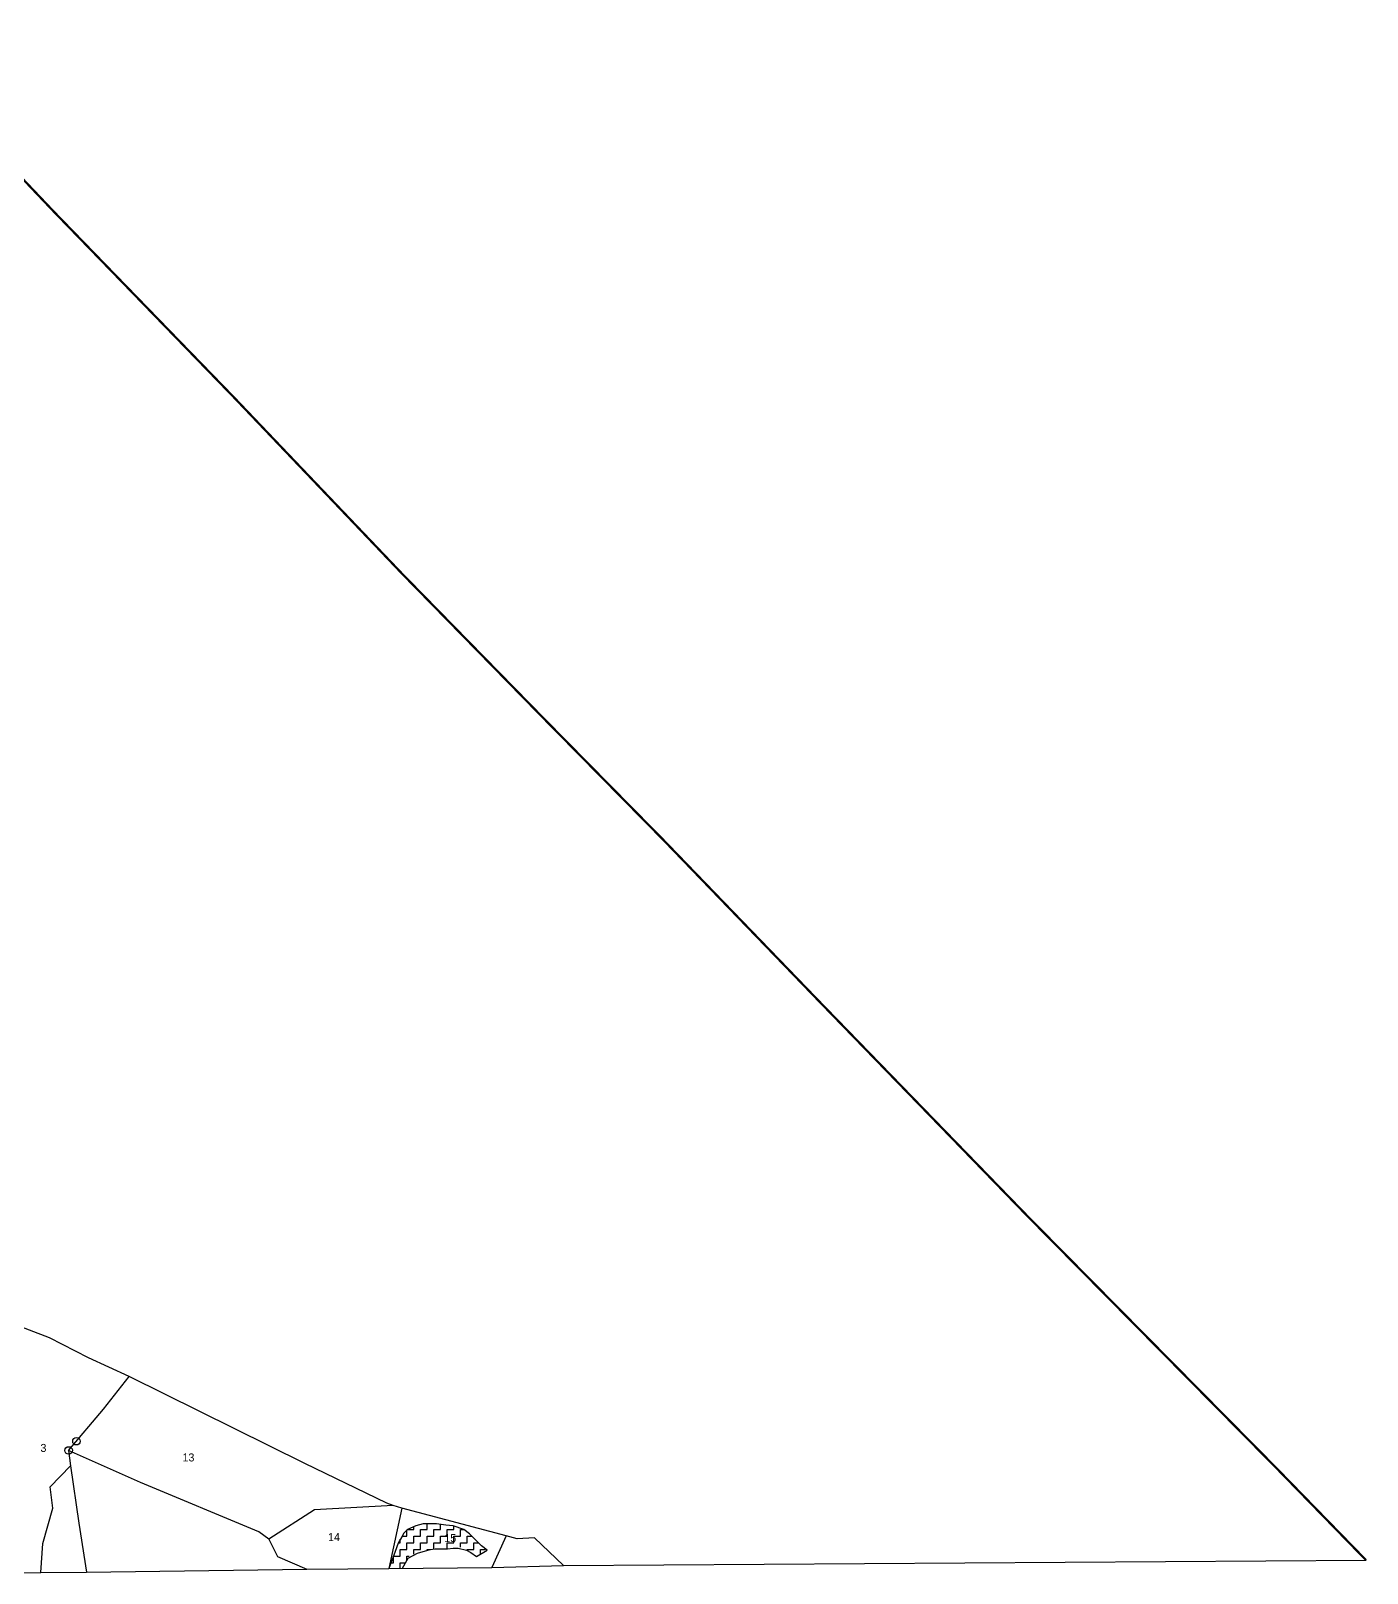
# Model space of a CAD drawing. Header units: metres. Extents: x 2 to 291562, y 5 to 2018782.
# Drawn here: x 393.9 to 694.4, y 6.7 to 353.6 of the extents above; entities that cross this region are included whole.
import ezdxf
from ezdxf.enums import TextEntityAlignment as Align

# ---------------------------------------------------------------- set-up
doc = ezdxf.new("R2010")
doc.units = ezdxf.units.M
for name, color, linetype in [('OFF', 1, 'Continuous'), ('POLY_HATCH', 12, 'Continuous'), ('POLY_PARCEL', 6, 'Continuous'), ('SYM_STONE', 1, 'Continuous'), ('TEXT_PARCEL', 7, 'Continuous'), ('V_BOUND_LINE', 7, 'Continuous')]:
    doc.layers.add(name, color=color, linetype=linetype)
doc.styles.add('TEXT_MAP', font='KRDEV050.TTF', dxfattribs={"height": 2.5})

# ---------------------------------------------------------------- blocks, each defined once
blk = doc.blocks.new('STONE')
blk.add_circle((0, 0), 0.851)
blk = doc.blocks.new('HT')
at = {"layer": 'POLY_HATCH'}
h = blk.add_hatch(dxfattribs=at)
h.set_pattern_fill('ZIGZAG', color=256, scale=12, style=0)
h.set_pattern_definition([(0, (0, 0), (1.5, 1.5), [1.5, -1.5]), (90, (1.5, 0), (-1.5, 1.5), [1.5, -1.5])])
h.paths.add_polyline_path([(482.12, 17.75), (480.52, 17.27), (478.59, 16.47), (477.79, 15.66), (477.31, 14.86), (476.5, 13.42), (474.61, 7.74), (477.47, 7.76), (479.11, 10.69), (484.3, 12.14), (487.58, 12.14), (490.53, 12.5), (494.45, 10.55), (496.36, 11.69), (494.16, 13.9), (492.55, 15.5), (491.27, 16.47), (488.86, 17.27), (484.05, 17.75)])
at = {"layer": 'OFF'}
for points in [[(406.46, 6.89), (455.95, 7.56)], [(455.95, 7.56), (474.44, 7.73)], [(474.44, 7.73), (497.58, 7.95)], [(497.58, 7.95), (513.71, 8.35)], [(513.71, 8.35), (694.17, 9.59)], [(382.82, 6.65), (396.13, 6.79)], [(396.13, 6.79), (406.46, 6.89)]]:
    blk.add_lwpolyline(points, dxfattribs=at)
at = {"layer": 'POLY_HATCH'}
blk.add_lwpolyline([(477.47, 7.76), (478.75, 10.05), (480.84, 11.17), (483.73, 11.97), (484.85, 12.14), (487.58, 12.14), (488.86, 12.3), (489.98, 12.3), (491.91, 11.81), (492.87, 11.33), (494.16, 10.37), (496.56, 11.81), (495.28, 12.78), (494.16, 13.9), (492.55, 15.5), (491.27, 16.47), (488.86, 17.27), (487.26, 17.43), (485.17, 17.75), (482.12, 17.75), (480.52, 17.27), (478.59, 16.47), (477.79, 15.66), (477.31, 14.86), (476.5, 13.42), (475.86, 11.49), (474.44, 7.73)], close=True, dxfattribs=at)
at = {"layer": 'POLY_PARCEL'}
for points in [[(415.99, 50.88), (406.87, 55.06), (398.07, 59.59), (390.08, 62.65)], [(402.41, 34.26), (410.23, 43.52), (415.99, 50.88)], [(475.4, 21.91), (473.95, 22.38), (455.56, 31.31), (415.99, 50.88)], [(447.45, 14.27), (445.15, 15.97), (418.56, 27.08), (402.41, 34.26)], [(402.41, 34.26), (402.82, 30.8)], [(396.13, 6.79), (396.61, 13.32), (398.87, 21.3), (398.22, 26.05), (402.82, 30.8)], [(402.82, 30.8), (404.67, 17.91), (406.46, 6.89)], [(475.4, 21.91), (457.68, 20.88), (447.45, 14.27)], [(477.33, 21.27), (474.44, 7.73)], [(477.33, 21.27), (475.4, 21.91)], [(500.8, 15.02), (477.33, 21.27)], [(447.45, 14.27), (449.39, 10.41), (455.95, 7.56)], [(500.8, 15.02), (497.58, 7.95)], [(513.71, 8.35), (507.18, 14.61), (503.31, 14.35), (500.8, 15.02)]]:
    blk.add_lwpolyline(points, dxfattribs=at)
at = {"layer": 'V_BOUND_LINE', "const_width": 0.5}
blk.add_lwpolyline([(694.17, 9.59), (674, 30.31), (618.17, 86.85), (571.12, 135.37), (536.18, 171.59), (509.49, 198.7), (477.32, 231.59), (439.72, 271.04), (399.23, 312.81), (360.71, 353.39)], dxfattribs=at)
at = {"layer": 'SYM_STONE'}
for p in [(402.41, 34.26), (404.17, 36.34)]:
    blk.add_blockref('STONE', p, dxfattribs=at)
at = {"layer": 'TEXT_PARCEL', "style": 'TEXT_MAP'}
for s, p in [('3', (396.74, 34.83)), ('13', (429.35, 32.69)), ('14', (462.09, 14.78)), ('15', (488.24, 14.54))]:
    blk.add_text(s, height=1.8, dxfattribs=at).set_placement(p, align=Align.MIDDLE)

msp = doc.modelspace()

# ---------------------------------------------------------------- block references
msp.add_blockref('HT', (0, 0))

doc.saveas('drawing.dxf')
